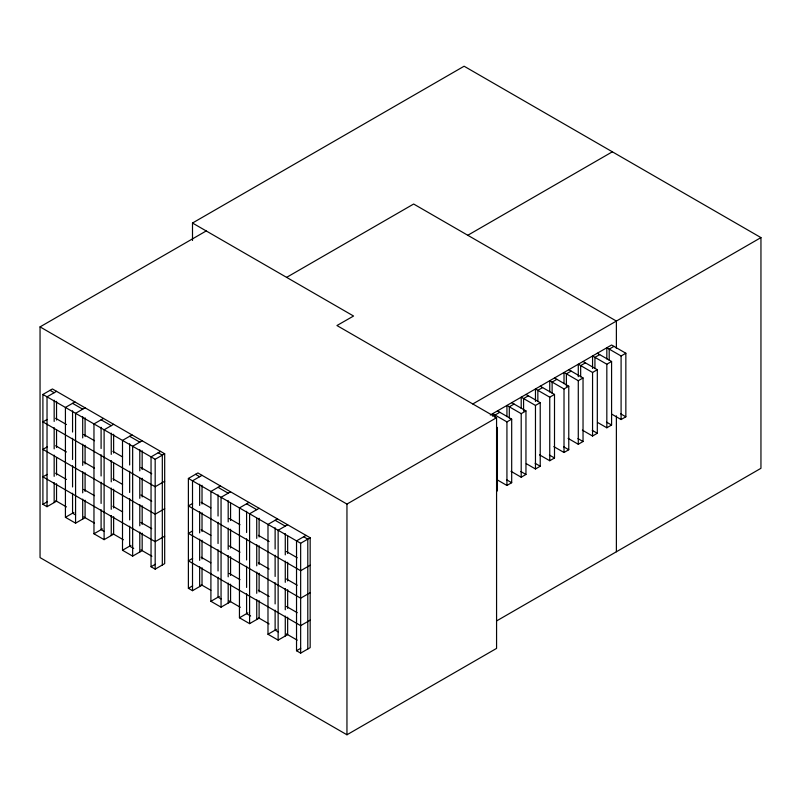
<?xml version="1.0" encoding="UTF-8"?>
<svg xmlns="http://www.w3.org/2000/svg" width="801" height="801" viewBox="0 0 801 801"><rect width="100%" height="100%" fill="white"/><g stroke="black" fill="none" stroke-linecap="round" stroke-linejoin="round"><path stroke-width="1.2" d="M192.5 240.49L192.5 223.028L464.109 66.223L760.95 237.597L760.95 468.305L496.54 620.955M192.5 223.028L353.561 316.025L336.941 325.536L496.57 417.701L496.57 648.399L346.953 734.777L40.05 557.596L40.05 326.888L206.217 230.948M56.541 483.724L56.541 501.196L47.029 506.693L42.904 504.31L42.904 394.452L52.425 388.956L164.686 453.777L164.686 563.634L155.174 569.131L151.049 566.748L151.049 456.89L160.56 451.394M56.541 391.339L47.029 396.835L47.029 506.693M286.618 277.366L413.656 204.025L616.38 321.061L616.38 348.495M74.934 401.962L65.422 407.449L65.422 517.316L75.574 523.173L85.086 517.676L85.086 500.204M47.139 419.474L42.904 421.917L155.174 486.738L164.686 481.241M85.086 407.819L75.574 413.316L75.574 523.173M47.139 446.938L42.904 449.381L155.174 514.202L164.686 508.705M103.479 418.442L93.967 423.929L93.967 533.786L104.11 539.654L113.632 534.157L113.632 516.675M113.632 424.3L104.11 429.787L104.11 539.654M47.139 474.402L42.904 476.845L155.174 541.666L164.686 536.169M467.784 235.274L612.354 151.81M132.025 434.913L122.503 440.41L122.503 550.267L132.656 556.124L142.167 550.637L142.167 533.156M142.167 440.78L132.656 446.267L132.656 556.124M42.904 504.31L47.139 501.867M42.904 394.452L155.174 459.273L164.686 453.777M65.422 517.316L73.882 512.43M202.022 567.719L202.022 585.191L192.51 590.687L188.385 588.304L188.385 478.447L197.907 472.95L310.167 537.771L310.167 647.629L300.655 653.125L296.53 650.742L296.53 540.885L306.042 535.388M93.967 533.786L102.418 528.91M202.022 475.333L192.51 480.83L192.51 590.687M220.415 485.957L210.903 491.444L210.903 601.301L221.056 607.168L230.568 601.671L230.568 584.189M192.62 503.469L188.385 505.912L300.655 570.723L310.167 565.236M122.503 550.267L130.964 545.391M230.568 491.814L221.056 497.301L221.056 607.168M192.62 530.933L188.385 533.376L300.655 598.187L310.167 592.7M248.961 502.427L239.449 507.924L239.449 617.781L249.592 623.639L259.113 618.152L259.113 600.67M151.049 566.748L155.274 564.304M259.113 508.295L249.592 513.781L249.592 623.639M192.62 558.397L188.385 560.84L300.655 625.651L310.167 620.164M472.79 403.964L760.95 237.597M277.506 518.908L267.985 524.405L267.985 634.262L278.137 640.119L287.649 634.632L287.649 617.15M287.649 524.765L278.137 530.262L278.137 640.119M188.385 588.304L192.62 585.861M490.302 415.028L611.584 345.001L625.851 353.241L625.851 416.8L621.095 419.544L611.924 414.247M499.794 412.285L495.038 415.038L495.038 417.531M514.062 404.044L509.306 406.798L509.306 418.012M528.34 395.814L523.574 398.558L523.574 411.013M542.607 387.574L537.851 390.317L537.851 401.531M556.875 379.334L552.119 382.077L552.119 393.291M571.153 371.093L566.387 373.837L566.387 386.302M585.421 362.853L580.665 365.596L580.665 376.81M599.689 354.613L594.933 357.356L594.933 368.58M613.966 346.372L609.201 349.116L609.201 360.34M40.05 326.888L346.953 504.079L496.57 417.701M492.655 416.15L492.655 413.666L506.933 421.897L511.689 419.153L511.689 482.713L506.933 485.456L496.74 479.569M506.933 416.64L506.933 405.426L521.201 413.666L525.957 410.913L525.957 474.472L521.201 477.216L511.008 471.328M521.201 408.4L521.201 397.186L535.468 405.426L540.224 402.673L540.224 466.232L535.468 468.975L526.297 463.679M535.468 401.401L535.468 388.946L549.746 397.186L554.502 394.432L554.502 457.992L549.746 460.735L539.544 454.858M549.746 391.919L549.746 380.705L564.014 388.946L568.77 386.202L568.77 449.751L564.014 452.495L553.821 446.618M564.014 383.679L564.014 372.465L578.282 380.705L583.038 377.962L583.038 441.511L578.282 444.265L568.089 438.377M578.282 376.69L578.282 364.225L592.56 372.465L597.316 369.722L597.316 433.271L592.56 436.024L582.357 430.137M592.56 368.45L592.56 355.984L606.828 364.225L611.584 361.481L611.584 425.031L606.828 427.784L597.656 422.487M606.828 358.958L606.828 347.744L621.095 355.984L625.851 353.241M188.385 478.447L300.655 543.258L310.167 537.771M210.903 601.301L219.364 596.425M239.449 617.781L247.899 612.905M267.985 634.262L276.445 629.376M296.53 650.742L300.755 648.299M597.316 353.241L611.584 361.481M583.038 361.481L597.316 369.722M568.77 369.722L583.038 377.962M620.755 413.857L625.851 416.8M554.502 377.962L568.77 386.202M606.487 422.097L611.584 425.031M540.224 386.202L554.502 394.432M592.219 430.327L597.316 433.271M525.957 394.432L540.224 402.673M577.942 438.568L583.038 441.511M511.689 402.673L525.957 410.913M563.674 446.808L568.77 449.751M497.411 410.913L511.689 419.153M549.406 455.048L554.502 457.992M535.128 463.288L540.224 466.232M520.86 471.529L525.957 474.472M506.592 479.769L511.689 482.713M50.042 390.337L54.168 392.71M72.561 403.334L82.703 409.191M101.096 419.814L111.249 425.671M129.642 436.295L139.795 442.152M158.187 452.765L162.313 455.148L162.313 565.005M195.524 474.322L199.649 476.705M218.042 487.328L228.185 493.186M246.588 503.809L256.731 509.666M275.123 520.28L285.276 526.147M303.669 536.76L307.794 539.143L307.794 649M55.659 418.292L66.453 424.53M83.725 434.502L94.518 440.73M112.871 451.323L122.583 456.93M140.936 467.534L151.729 473.761M201.141 502.287L210.853 507.894M229.206 518.487L240 524.725M258.353 535.318L269.146 541.546M286.418 551.519L297.211 557.756M55.659 445.756L66.453 451.994M83.725 461.967L94.518 468.195M112.871 478.788L122.583 484.395M140.936 494.998L151.729 501.226M201.141 529.751L210.853 535.358M229.206 545.952L240 552.189M258.353 562.783L269.146 569.02M286.418 578.983L297.211 585.221M55.659 473.221L66.453 479.459M83.725 489.431L94.518 495.659M112.871 506.252L122.583 511.859M140.936 522.462L151.729 528.69M201.141 557.216L210.853 562.823M229.206 573.416L240 579.654M258.353 590.247L269.146 596.485M286.418 606.447L297.211 612.685M55.659 500.685L66.453 506.923M83.725 516.895L94.518 523.123M112.871 533.716L123.364 539.774M140.936 549.927L151.91 556.254M201.141 584.68L210.853 590.287M229.206 600.89L240.31 607.288M258.353 617.711L269.146 623.949M286.418 633.921L297.211 640.149M75.604 514.953L72.561 513.191L72.561 493.216M104.15 531.423L101.096 529.671L101.096 509.696M133.707 548.495L129.642 546.152L129.642 526.177M221.086 598.938L218.042 597.186L218.042 577.211M250.643 616.009L246.588 613.666L246.588 593.691M278.167 631.899L275.123 630.147L275.123 610.172M621.095 355.984L621.095 419.544M616.38 415.839L616.38 551.769M606.828 364.225L606.828 427.784M592.56 372.465L592.56 436.024M578.282 380.705L578.282 444.265M564.014 388.946L564.014 452.495M549.746 397.186L549.746 460.735M535.468 405.426L535.468 468.975M521.201 413.666L521.201 477.216M506.933 421.897L506.933 485.456M497.411 427.394L497.411 490.953M346.953 504.079L346.953 734.777M300.655 543.258L300.655 653.125M287.649 536.009L287.649 553.481M287.649 562.222L287.649 580.945M287.649 589.686L287.649 608.41M285.276 533.636L285.276 554.853M285.276 561.101L285.276 582.317M285.276 588.565L285.276 609.781M285.276 616.029L285.276 636.004M275.123 527.769L275.123 548.995M275.123 555.243L275.123 576.46M275.123 582.707L275.123 603.924M259.113 518.277L259.113 537M259.113 545.741L259.113 564.465M259.113 573.206L259.113 591.929M256.731 518.407L256.731 538.372M256.731 544.62L256.731 565.836M256.731 572.084L256.731 593.311M256.731 599.548L256.731 619.523M246.588 511.298L246.588 532.515M246.588 538.763L246.588 559.979M246.588 566.227L246.588 587.443M230.568 503.048L230.568 520.52M230.568 529.261L230.568 547.994M230.568 556.725L230.568 575.458M228.185 500.675L228.185 521.902M228.185 528.139L228.185 549.366M228.185 555.604L228.185 576.83M228.185 583.068L228.185 603.043M218.042 494.818L218.042 516.034M218.042 522.282L218.042 543.509M218.042 549.746L218.042 570.973M202.022 485.316L202.022 504.049M202.022 512.78L202.022 531.514M202.022 540.254L202.022 558.978M199.649 484.194L199.649 505.421M199.649 511.659L199.649 532.885M199.649 539.123L199.649 560.35M199.649 566.587L199.649 586.562M155.174 459.273L155.174 569.131M142.167 450.763L142.167 469.486M142.167 478.227L142.167 496.95M142.167 505.691L142.167 524.415M139.795 449.641L139.795 470.858M139.795 478.357L139.795 498.322M139.795 504.57L139.795 525.796M139.795 532.034L139.795 552.009M129.642 443.784L129.642 465.001M129.642 471.248L129.642 492.465M129.642 498.713L129.642 519.929M113.632 434.282L113.632 453.006M113.632 462.998L113.632 480.48M113.632 489.211L113.632 507.944M111.249 433.161L111.249 454.387M111.249 460.625L111.249 481.852M111.249 488.089L111.249 509.316M111.249 515.554L111.249 535.529M101.096 427.303L101.096 448.52M101.096 454.768L101.096 475.984M101.096 482.232L101.096 503.459M85.086 417.802L85.086 436.535M85.086 445.266L85.086 463.999M85.086 472.73L85.086 491.464M82.703 416.68L82.703 437.907M82.703 444.144L82.703 465.371M82.703 471.609L82.703 492.835M82.703 499.073L82.703 519.048M72.561 410.823L72.561 432.049M72.561 438.287L72.561 459.514M72.561 465.751L72.561 486.978M56.541 401.331L56.541 420.054M56.541 430.037L56.541 447.519M56.541 457.501L56.541 474.983M54.168 400.2L54.168 421.426M54.168 427.664L54.168 448.89M54.168 455.128L54.168 476.355M54.168 482.602L54.168 502.567"/></g></svg>
